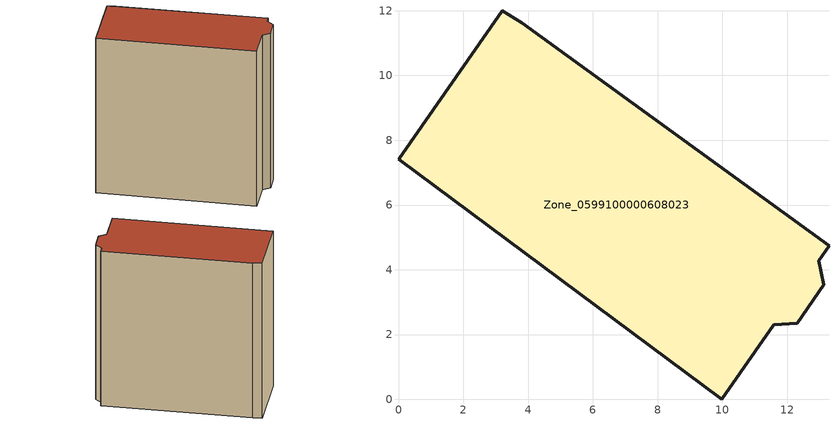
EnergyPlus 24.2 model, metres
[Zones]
Zone_0599100000608023
 floor ground (C_G): 9.98,0 0,7.42 3.21,12 3.81,11.62 13.29,4.74 12.97,4.29 13.13,3.54 12.31,2.35 11.59,2.3 z0
 wall outside (C_F): 0,7.42 9.98,0 11.59,2.3 12.31,2.35 13.13,3.54 12.97,4.29 13.29,4.74 3.81,11.62 3.21,12 0,7.42 z0:13.07
 roof outside (C_R): 13.29,4.74 3.81,11.62 3.21,12 0,7.42 9.98,0 11.59,2.3 12.31,2.35 13.13,3.54 12.97,4.29 z13.07
[BUILDING]
Pand.0599100000608023: North Axis=0; Terrain=City; Loads Convergence Tolerance Value=0.04; Temperature Convergence Tolerance Value=0.4; Solar Distribution=FullExterior; Maximum Number of Warmup Days=25; Minimum Number of Warmup Days=1
[Site:Location]
Rotterdam.The.Hague.AP_ZH_NLD Design_Conditions: Latitude=51.96; Longitude=4.45; Time Zone=1; Elevation=-4.5
[SITE:GROUNDTEMPERATURE:BUILDINGSURFACE]
18, 18, 18, 18, 18, 18, 18, 18, 18, 18, 18, 18
[MATERIAL] Thermal Absorptance=0.9; Solar Absorptance=0.7; Visible Absorptance=0.7
Name | Roughness | Thickness | Conductivity | Density | Specific Heat
G.TI.1946 | MediumSmooth | 0.15 | 1 | 540 | 1210
F.TI.1946 | Rough | 0.3 | 0.857143 | 1920 | 840
R.TI.1946 | MediumRough | 0.2 | 0.1 | 1500 | 1000
[CONSTRUCTION]
C_G: G.TI.1946
C_F: F.TI.1946
C_R: R.TI.1946
[ZONE]
Zone_0599100000608023: Type=1; Multiplier=1; Ceiling Height=Autocalculate; Volume=Autocalculate; Floor Area=autocalculate; Part of Total Floor Area=Yes
[ZONEINFILTRATION:DESIGNFLOWRATE]
Infil_Zone_0599100000608023: Zone or ZoneList or Space or SpaceList=Zone_0599100000608023; Schedule=AlwaysOn; Design Flow Rate Calculation Method=Flow/Area; Flow Rate per Floor Area=0.003; Constant Term Coefficient=1; Temperature Term Coefficient=0; Velocity Term Coefficient=0; Velocity Squared Term Coefficient=0
[HVACTEMPLATE:ZONE:IDEALLOADSAIRSYSTEM]
Zone_0599100000608023: Maximum Heating Supply Air Temperature=50; Minimum Cooling Supply Air Temperature=13; Maximum Heating Supply Air Humidity Ratio=0.0156; Minimum Cooling Supply Air Humidity Ratio=0.0077; Heating Limit=NoLimit; Cooling Limit=NoLimit; Dehumidification Control Type=ConstantSensibleHeatRatio; Cooling Sensible Heat Ratio=0.7; Dehumidification Setpoint=60; Humidification Control Type=None; Humidification Setpoint=30; Outdoor Air Method=None; Outdoor Air Flow Rate per Person=0.00944; Outdoor Air Flow Rate per Zone Floor Area=0; Outdoor Air Flow Rate per Zone=0; Demand Controlled Ventilation Type=None; Outdoor Air Economizer Type=NoEconomizer; Heat Recovery Type=None; Sensible Heat Recovery Effectiveness=0.7; Latent Heat Recovery Effectiveness=0.65
[ZONECONTROL:THERMOSTAT]
ThermostatControl_Zone_0599100000608023: Zone or ZoneList=Zone_0599100000608023; Control Type Schedule=DualSetpointControlType; Control 1=Thermostat_Zone_0599100000608023; Temperature Difference Between Cutout And Setpoint=0
[THERMOSTATSETPOINT:DUALSETPOINT]
Thermostat_Zone_0599100000608023: Heating Setpoint Temperature Schedule=HeatingSetpoint_Zone_0599100000608023; Cooling Setpoint Temperature Schedule=CoolingSetpoint_Zone_0599100000608023
[SCHEDULE:COMPACT]
HeatingSetpoint_Zone_0599100000608023: Through: 12/31, For: AllDays, Until: 24:00, 21
CoolingSetpoint_Zone_0599100000608023: Through: 12/31, For: AllDays, Until: 24:00, 24
DualSetpointControlType: Through: 12/31, For: AllDays, Until: 24:00, 4
AlwaysOn: Through: 12/31, For: AllDays, Until: 24:00, 1
